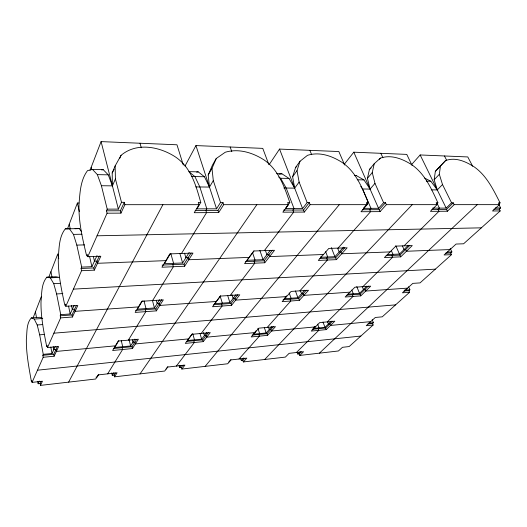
<?xml version="1.0" encoding="UTF-8"?>
<svg xmlns="http://www.w3.org/2000/svg" width="527" height="527" viewBox="0 0 527 527"><rect width="100%" height="100%" fill="white"/><g stroke="black" fill="none" stroke-linecap="round" stroke-linejoin="round"><path stroke-width="0.79" d="M500.083 202.875L498.529 202.869L499.471 204.647L454.155 204.654L453.24 202.803L451.553 202.803L442.509 184.536L439.334 174.312L440.46 165.919L445.592 160.577C455.677 156.848 465.973 161.624 474.432 167.046C486.783 175.853 493.384 189.74 500.083 202.875L498.964 203.89M431.297 189.852L437.272 189.924L434.176 179.747L435.348 171.361L440.46 165.919M437.884 202.776L436.152 202.776L437.061 204.654L386.377 204.66L385.5 202.697L383.61 202.697L374.974 183.376L372.266 172.579L374.223 163.726L380.408 158.107C391.469 154.286 402.799 158.976 412.101 164.977C425.039 174.121 431.455 188.87 437.884 202.776L436.284 204.384M360.804 186.354L362.543 188.989L370.073 189.081L367.431 178.33L369.427 169.496L374.223 163.726M283.849 188.007L294.665 188.139L292.623 176.749L297.011 170.629L300.008 161.262L307.465 155.34C319.658 151.44 332.201 156.005 342.504 162.672C356.1 172.184 362.233 187.902 368.268 202.678L363.301 208.349L378.551 208.303L383.61 202.697M292.623 176.749L295.64 167.402L300.008 161.262M33.135 317.814L41.264 296.734M48.603 277.703L57.786 253.902L58.78 258.737M67.482 228.758L77.403 203.027L79.037 203.027M89.992 170.379L101.085 141.611L176.973 144.787L183.291 165.03M183.139 365.119L181.387 367.378L181.835 369.058L184.911 365.119L167.672 367.069L164.714 371.034L114.511 376.838L117.08 372.78L98.141 374.921L95.723 379.005L40.5 385.389L42.45 381.219L32.068 382.391L43.201 357.28L54.129 356.212L58.649 346.535L47.509 347.556L60.664 317.88L72.436 317.017L77.805 305.515L65.796 306.312L81.573 270.707L94.32 270.153L100.815 256.26L87.778 256.708L87.265 254.436L86.632 255.872C82.555 238.843 78.424 221.623 79.024 203.982C80.005 192.559 80.394 180.148 87.541 170.596L92.469 169.404L97.363 174.628L101.408 185.728L112.416 185.866L112.179 172.935L115.143 165.919L121.052 155.333C136.803 141.994 159.8 146.618 175.755 157.151C191.261 167.915 195.853 185.214 200.787 202.421L196.966 208.863L216.544 208.804L220.523 202.454L213.303 180.596L211.986 168.423L216.268 158.489L225.286 152.231C238.823 148.245 252.802 152.646 264.29 160.083C278.638 170.004 284.363 186.821 289.837 202.559L285.351 208.587L302.564 208.534L307.162 202.585L309.296 202.585L310.12 204.667L304.342 212.065L282.847 212.19L288.44 204.667L287.637 202.552L289.837 202.559M119.86 158.153L121.052 155.333M115.143 165.919L115.42 178.917L112.416 185.866L108.259 174.845L103.22 169.654L92.469 169.404M195.78 186.907L209.463 187.078L208.198 174.964L212.486 165.05L216.268 158.489M43.201 357.28L42.839 355.303L43.26 354.348L39.677 334.829L37.2 324.988L34.242 319.092L31.291 317.906C26.185 323.723 27.167 332.201 26.35 339.388C26.166 353.545 28.906 367.471 31.37 381.344L31.739 380.494L32.068 382.391M60.664 317.88L60.243 315.785L60.743 314.645L56.6 293.941L53.734 283.664L50.296 277.828L46.844 277.169C41.192 283.948 41.857 293.434 41.007 301.701C40.724 316.859 43.833 331.74 46.699 346.542L47.134 345.547L47.509 347.556M81.573 270.707L81.086 268.474L81.685 267.103L76.823 245.101L73.451 234.39L69.386 228.751L65.295 228.85C58.978 236.827 59.208 247.591 58.306 257.235C57.891 273.546 61.455 289.514 64.834 305.364L65.355 304.178L65.796 306.312M87.778 256.708L107.067 213.204L106.474 210.826L107.218 209.14L101.408 185.728M41.139 381.429L40.171 383.524L38.122 383.755L39.354 381.08M43.26 354.348L52.021 353.505L55.295 346.384M60.743 314.645L70.183 313.973L74.123 305.403M81.685 267.103L91.909 266.682L97.04 255.523M107.218 209.14L118.364 209.1L121.493 202.302L115.42 178.917M54.129 356.212L53.754 354.249L57.285 346.641M72.436 317.017L72.001 314.935L76.343 305.588M94.32 270.153L93.813 267.94L99.3 256.122M107.067 213.204L120.96 213.125L120.354 210.767L124.28 202.309L121.493 202.302M120.96 213.125L124.899 204.687L124.28 202.309M68.609 382.141L162.896 204.68M185.01 166.045L195.939 145.577L262.775 148.377L268.763 164.345M112.179 172.935L114.142 169.411M208.198 174.964L211.986 168.423M200.787 202.421L198.277 202.421L198.989 204.68L194.239 212.704L218.685 212.559L223.685 204.674L222.947 202.454L220.523 202.454M213.303 180.596L209.463 187.078L204.436 176.749L198.211 171.855L188.778 171.637L194.898 176.565L199.845 186.953L206.821 208.83L205.859 210.405L206.571 212.631L181.505 253.487M98.786 374.381L97.238 376.996L95.973 377.141M118.845 340.574L114.734 347.491L130.617 345.969L134.919 339.105M142.369 300.91L137.461 309.178L154.418 307.972L159.556 299.777M170.366 253.704L164.437 263.704L182.619 262.96L189.226 252.407M107.673 373.847L122.593 349.52L122.152 347.649L122.719 346.726L121.269 340.58M128.351 340.132L145.834 311.635L145.327 309.659L145.992 308.572L143.983 300.772M152.619 300.574L173.383 266.721L172.79 264.626L173.581 263.329L170.755 253.395M115.393 373.037L114.109 375.066L112.258 375.283L113.885 372.681M132.442 348.558L138.37 339.217L118.193 341.068L112.613 350.495L132.442 348.558L131.994 346.7L136.625 339.362M156.348 310.864L163.324 299.863L141.756 301.292L135.169 312.419L156.348 310.864L155.827 308.901L161.611 299.731M184.648 266.234L192.981 253.092L169.839 253.889L161.941 267.222L184.648 266.234L184.042 264.159L191.09 252.98M218.685 212.559L217.967 210.359L222.947 202.454M269.099 164.76L279.541 149.075L338.854 151.552L344.638 164.997M140.044 373.887L256.84 204.674M297.011 170.629L299.119 182.072L294.665 188.139L289.007 178.429L281.905 173.798L276.596 173.679M166.005 369.137L167.896 366.594M192.23 333.861L187.263 340.541L201.643 339.164L206.768 332.53M220.549 295.759L214.667 303.677L229.897 302.59L235.958 294.745M253.942 250.839L246.893 260.325L263.065 259.659L270.311 250.279M176.341 366.087L194.311 342.51L193.811 340.738L194.489 339.849L192.763 333.769M201.215 333.446L222.104 306.042L221.531 304.178L222.322 303.13L220.187 296.227M230.18 295.449L254.765 263.19L254.093 261.221L255.028 259.989L252.644 252.993M264.33 250.641L293.684 212.124L292.893 210.042L294.013 208.56L286.187 188.034L280.588 178.258L278.671 176.993M179.055 365.198L179.694 367.569L181.156 365.679M186.288 341.463L202.73 339.882L208.415 332.55M213.56 304.751L230.971 303.493L237.789 294.712M245.49 261.583L264.113 260.799L272.34 250.2M283.612 210.082L303.545 209.996L309.296 202.585M203.238 341.634L210.273 332.616L192.045 334.289L185.273 343.393L203.238 341.634L202.73 339.882M231.551 305.344L239.772 294.81L220.451 296.088L212.533 306.74L231.551 305.344L230.971 303.493M264.791 262.756L274.514 250.292L253.988 250.997L244.587 263.632L264.791 262.756L264.113 260.799M344.217 164.371L353.788 152.178L406.778 154.398L412.081 165.445M205.135 366.364L339.296 204.667M379.453 159.259L380.408 158.107M367.431 178.33L372.266 172.579M374.974 183.376L370.073 189.081L363.946 179.911L356.206 175.524L354.717 175.491M228.777 361.963L230.938 359.493M256.122 330.739L253.059 334.23L266.142 332.978L271.919 326.569M284.659 298.144L286.695 295.825M321.47 256.115L320.429 257.301L334.908 256.708L343.485 247.196M368.268 202.678L366.324 202.671L367.194 204.66L360.988 211.735L380.039 211.623L386.377 204.66M411.508 164.655L420.157 154.958L467.785 156.947L472.653 166.236M238.994 359.006L259.416 336.147L258.862 334.467L259.633 333.604L257.901 328.314M267.235 327.392L290.805 301.003L290.179 299.231L291.069 298.236L289.171 292.92M299.883 290.838L327.392 260.035L326.668 258.177L327.708 257.005L325.614 251.649M338.051 248.105L370.586 211.683L369.737 209.72L370.975 208.33L362.543 188.989M240.602 358.268L241.3 360.527L243.606 357.971M284.152 298.723L297.907 297.748L304.698 290.219M241.3 360.527L242.848 360.349L244.838 358.156M252.143 335.113L266.985 333.683L273.394 326.595M283.111 299.744L298.71 298.618L306.332 290.193M319.843 258.461L335.64 257.802L344.763 247.723M362.543 209.753L379.183 209.68L385.5 202.697M242.848 360.349L243.349 361.95L246.834 358.123L231.07 359.901L227.684 363.762L181.835 369.058M267.538 335.35L275.463 326.635L258.902 328.156L251.195 336.951L267.538 335.35L266.985 333.683M299.343 300.377L308.532 290.272L291.115 291.418L282.156 301.635L299.343 300.377L298.71 298.618M336.371 259.646L347.155 247.795L328.822 248.421L318.288 260.43L336.371 259.646L335.64 257.802M445.592 160.577L435.348 171.361M434.176 179.747L439.334 174.312M264.692 359.486L412.259 204.654M442.509 184.536L437.272 189.924L430.816 181.242L424.663 178.106M315.265 326.226L313.025 328.486L324.975 327.339L331.279 321.141M437.061 204.654L430.414 211.334L447.416 211.235L454.155 204.654M296.385 352.517L318.776 330.343L318.189 328.743L319.026 327.906L317.643 324.138M327.326 321.872L353.004 296.438L352.339 294.758L353.307 293.796L351.799 290.028M362.859 286.681L392.615 257.209L391.844 255.443L392.971 254.324L391.383 250.7M404.097 245.839L438.978 211.287L438.082 209.436L439.406 208.119L436.923 203M297.281 352.556L297.808 354.072L300.337 351.581M347.813 294.191L359.513 293.355L366.864 286.128M387.233 254.561L399.453 254.06L408.089 245.562M432.562 208.139L446.171 208.093L451.553 202.803M297.808 354.072L299.231 353.907L301.411 351.772M312.188 329.322L325.607 328.025L332.59 321.174M346.852 295.153L360.086 294.204L368.333 286.108M386.113 255.687L399.934 255.108L409.723 245.496M431.857 209.463L446.514 209.397L453.24 202.803M299.231 353.907L299.764 355.435L303.578 351.707L289.112 353.34L285.377 357.095L243.349 361.95M326.2 329.619L334.836 321.187L319.731 322.57L311.266 331.075L326.2 329.619L325.607 328.025M360.758 295.871L370.698 286.161L354.921 287.202L345.159 297.011L360.758 295.871L360.086 294.204M400.704 256.853L412.272 245.556L395.803 246.122L384.414 257.565L400.704 256.853L399.934 255.108M319.388 353.169L477.264 204.647M369.427 169.496L371.113 167.955M499.471 204.647L492.508 210.978L500.189 210.932L499.267 209.179L493.891 209.199M367.918 323.947L372.51 323.506L373.406 322.695L372.181 319.672M404.123 291.029L408.893 290.687L409.914 289.764L408.596 286.754M445.513 253.191L450.704 252.973L451.889 251.906L450.17 248.309M499.267 209.179L500.65 207.928L498.746 204.318M372.51 323.506L373.123 325.027L349.151 346.555L342.451 347.313L338.433 350.969L299.764 355.435M408.893 290.687L409.591 292.287L382.253 316.832L375.296 317.471L366.239 325.706L373.123 325.027M450.704 252.973L451.507 254.646L420.045 282.9L412.819 283.374L402.437 292.814L409.591 292.287M500.189 210.932L463.595 243.79L456.105 244.047L444.083 254.969L451.507 254.646M295.64 167.402L296.879 166.413M101.77 169.99L103.22 169.654M196.611 172.125L198.211 171.855M278.961 174.193L281.905 173.798M179.694 367.569L181.387 367.378M354.585 175.702L356.206 175.524M37.47 370.204L360.857 336.048M42.839 355.303L53.754 354.249M113.713 348.466L131.994 346.7M115.373 345.831L56.363 351.423L55.981 349.447L53.794 349.651L53.194 346.529M188.626 338.887L135.373 343.933L134.919 342.069L132.942 342.254L132.382 339.948M255.015 332.59L206.722 337.168L206.202 335.403L204.417 335.567L203.534 332.53M315.462 326.865L271.464 331.035L270.898 329.355L269.271 329.507L268.513 327.241M370.731 321.622L330.475 325.442L329.876 323.841L328.393 323.98L327.544 321.714M368.683 323.15L373.406 322.695M39.677 334.829L44.406 334.434M53.879 333.196L395.579 304.869M37.2 324.988L42.674 324.573M34.242 319.092L42.753 318.466M404.202 290.173L409.914 289.764M60.243 315.785L72.001 314.935M135.492 310.37L155.827 308.901M31.291 317.906L39.696 317.3L41.989 318.176M138.423 306.918L75.091 311.338L74.65 309.237L72.285 309.402L71.455 305.416M216.445 301.47L159.793 305.423L159.266 303.453L157.158 303.598L156.335 300.476M286.589 296.582L235.622 300.133L235.029 298.269L233.132 298.401L231.913 294.56M349.994 292.156L303.888 295.37L303.242 293.605L301.536 293.723L300.43 290.687M407.582 288.137L365.679 291.062L364.994 289.382L363.446 289.488L362.214 286.471M56.6 293.941L62.825 293.585M73.405 289.132L435.355 269.152M53.734 283.664L60.677 283.315M46.844 277.169L55.875 276.754L59.446 277.4L50.296 277.828M81.086 268.474L93.813 267.94M162.178 265.074L184.042 264.159M447.443 252.09L451.889 251.906M165.84 260.634L97.521 263.296L97.008 261.063L94.452 261.161L93.365 256.445M249.231 257.387L188.765 259.745L188.146 257.65L185.893 257.736L184.542 253.151M323.492 254.495L269.6 256.596L268.902 254.627L266.899 254.699L265.325 250.213M390.046 251.899L341.707 253.783L340.956 251.926L339.164 251.992L337.688 248.322M450.038 249.567L406.429 251.26L405.645 249.502L404.025 249.561L402.404 245.938M76.823 245.101L84.597 244.897M75.045 228.692L79.274 228.599L81.599 231.709M73.451 234.39L81.922 234.225M97.047 235.8L481.362 227.835M65.295 228.85L79.274 228.599M495.275 207.948L500.65 207.928M106.474 210.826L120.354 210.767M195.188 210.451L217.967 210.359M124.899 204.687L198.989 204.68M223.685 204.674L288.44 204.667M310.12 204.667L367.194 204.66M97.363 174.628L108.259 174.845M191.676 176.499L204.436 176.749M280.588 178.258L289.007 178.429M357.207 179.779L363.946 179.911M426.356 181.15L430.816 181.242M444.459 155.972L446.593 160.175M420.157 154.958L446.171 208.093M446.514 209.397L447.416 211.235M380.856 153.311L382.892 157.738M395.797 245.78L399.453 254.06M353.788 152.178L378.551 208.303M379.183 209.68L380.039 211.623M309.876 150.347L311.641 154.655M356.792 286.602L359.513 293.355M331.285 247.578L334.908 256.708M299.119 182.072L307.162 202.585M303.545 209.996L304.342 212.065M279.541 149.075L302.564 208.534M323.025 322.083L324.975 327.339M295.456 290.95L297.907 297.748M230.167 147.013L231.775 151.578M259.851 250.384L263.065 259.659M264.396 327.715L266.142 332.978M195.939 145.577L216.544 208.804M227.736 295.726L229.897 302.59M179.865 253.494L182.619 262.96M200.043 333.631L201.643 339.164M140.011 143.239L141.295 147.751M152.382 300.219L154.418 307.972M101.085 141.611L118.364 209.1M91.171 167.316L91.724 169.582M129.075 339.592L130.617 345.969M77.403 203.027L79.379 211.702M89.597 256.537L91.909 266.682M114.109 375.066L114.511 376.838M111.717 372.899L112.258 375.283M69.235 224.206L70.243 228.823M68.55 306.062L70.183 313.973M50.935 271.655L52.035 277.182M50.796 347.043L52.021 353.505M35.441 311.832L36.541 317.821M40.171 383.524L40.5 385.389M37.7 381.35L38.122 383.755"/></g></svg>
